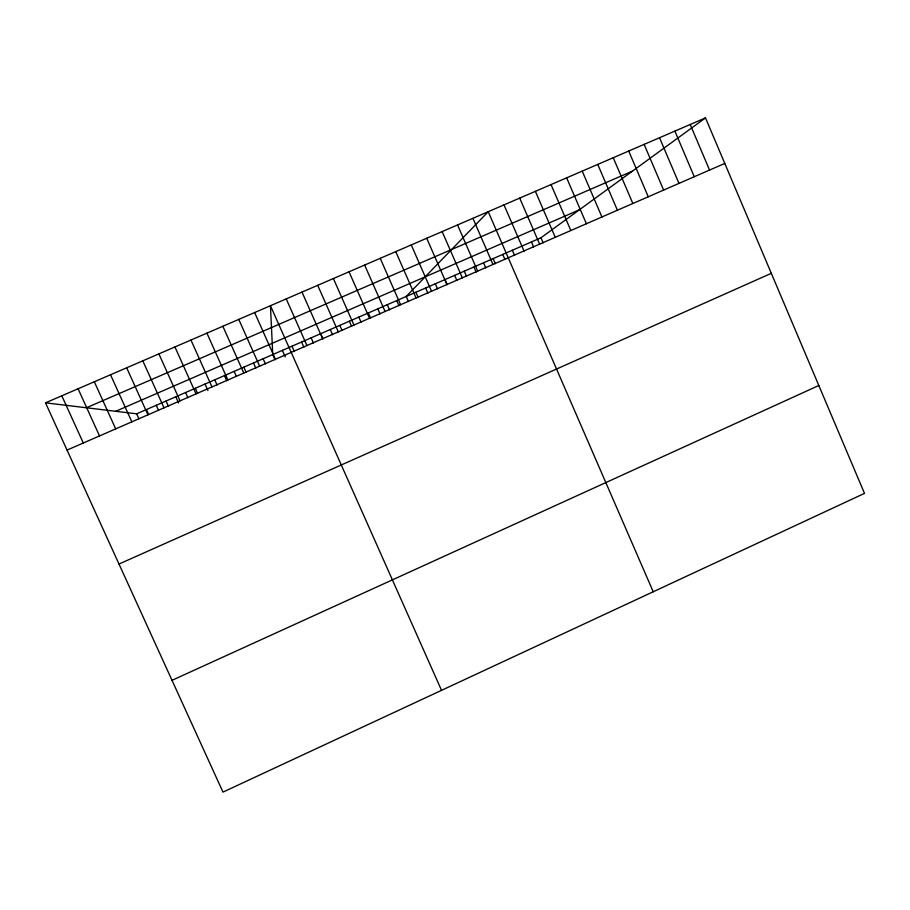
<?xml version="1.0" encoding="UTF-8"?>
<svg xmlns="http://www.w3.org/2000/svg" width="910" height="910" viewBox="0 0 910 910"><rect width="100%" height="100%" fill="white"/><g stroke="black" fill="none" stroke-linecap="round" stroke-linejoin="round"><path stroke-width="1.36" d="M45.5 402.834L136.648 413.822L540.984 237.783L705.5 117.891L864.5 493.379L222.984 792.11L45.5 402.834L705.5 117.891M172.024 680.327L818.818 385.499M119.005 564.041L771.316 273.318M115.729 411.297L579.306 209.857M67.044 450.086L724.781 163.436M86.404 407.771L632.45 171.137M61.812 395.793L83.299 442.999M94.322 381.756L115.695 428.883M78.089 388.775L99.52 435.935M166.041 401.026L168.282 405.997M142.802 360.826L164.005 407.828M156.258 405.291L158.499 410.251M146.464 409.546L148.705 414.516M126.683 367.788L147.943 414.823M136.648 413.822L138.9 418.793M110.519 374.761L131.836 421.842M205.034 384.054L207.946 390.526M195.309 388.286L197.641 393.473M174.936 346.96L196.025 393.871M185.572 392.528L187.904 397.715M158.897 353.888L180.032 400.844M175.812 396.771L178.61 402.982M243.812 367.174L246.121 372.338M222.859 326.269L243.789 373.054M234.143 371.382L236.452 376.547M206.923 333.151L227.898 379.982M224.451 375.591L226.772 380.767M214.749 379.823L217.069 384.998M190.952 340.044L211.984 386.921M282.373 350.384L285.239 356.834M254.629 312.551L275.434 359.268M275.048 359.734L272.75 354.57L270.452 305.714L441.532 690.337M263.115 358.767L265.424 363.932M238.761 319.399L259.634 366.15M253.469 362.965L255.778 368.129M320.707 333.686L322.993 338.838M301.995 292.099L322.64 338.691M311.14 337.849L313.427 343.002M286.24 298.901L306.943 345.527M301.563 342.024L303.849 347.176M291.974 346.198L294.271 351.351M368.334 312.96L370.598 318.09M349.042 271.794L369.528 318.261M358.836 317.089L361.099 322.231M333.39 278.551L353.933 325.052M349.326 321.23L351.59 326.372M339.794 325.382L342.069 330.523M317.715 285.319L338.304 331.866M330.262 329.534L332.537 334.675M408.442 301.597L406.19 296.467L488.238 211.689L653.221 591.762M380.221 258.326L400.605 304.714M396.749 300.584L399.001 305.714M387.285 304.702L389.548 309.832M364.648 265.049L385.078 311.482M377.821 308.831L380.073 313.961M444.979 279.586L447.208 284.693M426.722 238.249L446.947 284.523M435.298 283.795L437.539 288.914M411.263 244.926L431.533 291.234M425.618 288.015L427.859 293.134M415.904 292.247L418.156 297.365M395.759 251.626L416.086 297.968M483.54 262.797L485.769 267.893M457.548 224.941L477.67 271.123M473.928 266.983L476.146 272.09M464.293 271.18L466.512 276.287M442.158 231.584L462.325 277.812M454.636 275.377L456.877 280.485M503.992 204.886L524.092 251.194M512.33 250.261L514.537 255.357M502.741 254.436L504.959 259.532M493.152 258.611L495.37 263.707M472.916 218.309L492.981 264.457M551.039 184.582L570.843 230.526M535.399 191.339L555.248 237.317M540.984 237.783L543.179 242.868M519.712 198.107L539.619 244.13M531.44 241.935L533.647 247.031M582.218 171.114L601.919 216.978M566.646 177.837L586.393 223.746M628.719 151.049L648.261 196.787M613.249 157.726L632.848 203.499M597.756 164.414L617.401 210.233M659.534 137.74L678.974 183.399M644.143 144.383L663.629 190.088M690.212 124.499L709.55 170.079M674.89 131.108L694.273 176.733"/></g></svg>
